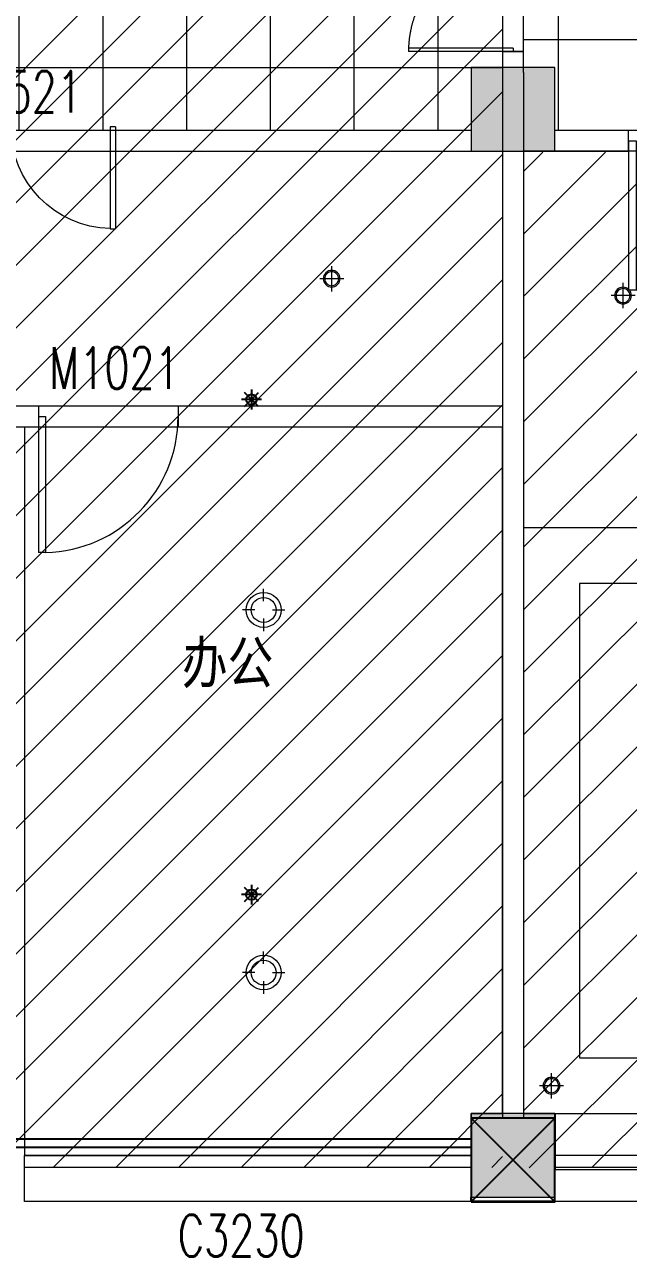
# Model space of a CAD drawing. Header units: millimetres. Extents: x 33621 to 401573, y -91663 to 133135.
# Drawn here: x 229357 to 233682, y 41722 to 50554 of the extents above; entities that cross this region are included whole.
import ezdxf
from ezdxf.enums import TextEntityAlignment as Align

# ---------------------------------------------------------------- set-up
doc = ezdxf.new("R2010")
doc.units = ezdxf.units.MM
doc.header["$LTSCALE"] = 10
doc.linetypes.add('DOTE', pattern=[2.42, 2, -0.2, 0.02, -0.2])
doc.linetypes.add('HIDDEN', pattern=[0.375, 0.25, -0.125, 0, 0])
doc.layers.get('0').update_dxf_attribs({"color": 253})
for name, color, linetype in [('3', 253, 'Continuous'), ('EQUIP_喷头', 253, 'Continuous'), ('PROMPT', 253, 'Continuous'), ('SURFACE', 253, 'Continuous'), ('WINDOW_TEXT', 253, 'Continuous')]:
    doc.layers.add(name, color=color, linetype=linetype)
for name, color, linetype, lineweight in [('COLUMN', 253, 'Continuous', 0), ('DOOR【门】', 253, 'Continuous', 0), ('DS-4BS-FINISH【墙完成线】', 253, 'Continuous', 0), ('FC-FLOOR【地材分格】', 253, 'Continuous', 0), ('FF-Door【门】', 253, 'Continuous', 0), ('PUB_HATCH', 253, 'Continuous', 0), ('RC-FIN【天花轮廓线】', 253, 'Continuous', 0), ('RC-LIGHT【天花灯具】', 253, 'Continuous', 0), ('RC-STR【天花细线】', 253, 'Continuous', 0), ('RC-Text【天花文字】', 253, 'Continuous', 0), ('TXT【平面空间文字】', 253, 'Continuous', 0), ('WALL', 253, 'Continuous', 0), ('Wall【墙体】', 253, 'Continuous', 0), ('WINDOW', 253, 'Continuous', 0), ('Xline【辅助线】', 253, 'Continuous', 0)]:
    doc.layers.add(name, color=color, linetype=linetype, lineweight=lineweight)
doc.styles.add('_TCH_WINDOW', font='SIMPLEX', dxfattribs={"bigfont": 'GBCBIG'})
doc.styles.add('文字', font='')
doc.styles.get('文字').set_extended_font_data('SimSun')

# ---------------------------------------------------------------- blocks, each defined once
blk = doc.blocks.new('$DorLib2D$00000001')
for p, q in [((0.45, 0.975), (0.5, 0.975)), ((0.45, 0), (0.45, 0.975)), ((0.5, 0), (0.5, 0.975)), ((0.5, 0), (0.45, 0))]:
    blk.add_line(p, q)
at = {"lineweight": 13}
blk.add_arc((0.475, 0), 0.975, 91.46928, 180, dxfattribs=at)
blk = doc.blocks.new('DOOR_D02')
at = {"layer": 'FF-Door【门】'}
for p, q in [((-0.4842, 0.4998), (-0.5, 0.4998)), ((-0.5, 0), (-0.5, 0.4998)), ((-0.4842, 0), (-0.4842, 0.5)), ((0.4842, 0), (0.4842, 0.5)), ((0.4842, 0.4998), (0.5, 0.4998)), ((0.5, 0), (0.5, 0.4998)), ((-0.4842, 0), (-0.5, 0)), ((0.4842, 0), (0.5, 0))]:
    blk.add_line(p, q, dxfattribs=at)
at = {"layer": 'FF-Door【门】', "color": 8, "linetype": 'HIDDEN', "ltscale": 15}
for centre, start, end in [((-0.5, 0), 0, 90), ((0.4995, 0), 90, 180)]:
    blk.add_arc(centre, 0.4998, start, end, dxfattribs=at)
blk = doc.blocks.new('$WINLIB2D$00000004')
for p, q in [((-0.5, 0.5), (0.5, 0.5)), ((-0.5, 0.5), (-0.5, -0.5)), ((0.5, -0.5), (0.5, 0.5)), ((-0.5, 0.2406), (0.5, 0.2406)), ((-0.5, -0.5), (0.5, -0.5))]:
    blk.add_line(p, q)
blk = doc.blocks.new('$DorLib2D$00000002')
for p, q in [((-0.5, 0), (-0.5, 0.4875)), ((-0.475, 0.4875), (-0.5, 0.4875)), ((-0.475, 0), (-0.475, 0.4875)), ((0.475, 0), (0.475, 0.4875)), ((0.475, 0.4875), (0.5, 0.4875)), ((0.5, 0), (0.5, 0.4875)), ((-0.5, 0), (-0.475, 0)), ((0.5, 0), (0.475, 0))]:
    blk.add_line(p, q)
at = {"lineweight": 13}
for centre, start, end in [((-0.4875, 0), 0, 88.53072), ((0.4875, 0), 91.46928, 180)]:
    blk.add_arc(centre, 0.4875, start, end, dxfattribs=at)
blk = doc.blocks.new('$TwtSys$00000125')
at = {"color": 9}
for p, q in [((0.57, 0), (-0.57, 0)), ((0.403, -0.403), (-0.403, 0.403)), ((-0.403, -0.403), (0.403, 0.403)), ((0, 0.57), (0, -0.57))]:
    blk.add_line(p, q, dxfattribs=at)
at = {"color": 8}
blk.add_circle((0, 0), 0.3, dxfattribs=at)
blk = doc.blocks.new('圆形筒灯')
at = {"color": 251, "linetype": 'DOTE', "ltscale": 43.504693}
blk.add_line((0, 90.6), (0, -90.6), dxfattribs=at)
at = {"color": 251, "linetype": 'DOTE', "ltscale": 41.297046}
blk.add_line((86, 0), (-86, 0), dxfattribs=at)
blk.add_ellipse((0, 0), major_axis=(-42.4, 42.4), ratio=1, start_param=2.355868237233172, end_param=8.639053544412757)
at = {"color": 251}
blk.add_ellipse((0, 0), major_axis=(35.4, 35.4), ratio=1, start_param=5.49871431692557, end_param=11.78189962410516, dxfattribs=at)
blk = doc.blocks.new('天花吸顶灯')
at = {"color": 8}
for p, q in [((0, 62.6), (0, 151.6)), ((-62.6, 0), (-151.6, 0)), ((62.6, 0), (151.6, 0)), ((0, -62.6), (0, -151.6))]:
    blk.add_line(p, q, dxfattribs=at)
at = {"color": 0}
blk.add_circle((0, 0), 125, dxfattribs=at)
at = {"color": 8}
blk.add_circle((0, 0), 89.3, dxfattribs=at)
blk = doc.blocks.new('ZL_1210210199')
at = {"layer": 'RC-FIN【天花轮廓线】', "color": 8}
blk.add_lwpolyline([(-243, -1756.2), (-1668, -1756.2)], dxfattribs=at)
blk.add_lwpolyline([(-1268, -5556.2), (1382, -5556.2), (1382, -2156.2), (-1268, -2156.2)], close=True, dxfattribs=at)
at = {"layer": 'RC-LIGHT【天花灯具】', "xscale": -1, "rotation": 180}
for p in [(-955.5, -90.6), (1582, -1956.2), (1582, -3222.8), (1582, -4489.5), (-1468, -5756.2), (57, -5756.2), (1582, -5756.2)]:
    blk.add_blockref('圆形筒灯', p, dxfattribs=at)
at = {"layer": 'RC-LIGHT【天花灯具】'}
blk.add_blockref('天花吸顶灯', (57, -3856.2), dxfattribs=at)

msp = doc.modelspace()

# ---------------------------------------------------------------- hatches: boundary and pattern name
at = {"layer": 'FC-FLOOR【地材分格】'}
h = msp.add_hatch(dxfattribs=at)
h.set_pattern_fill('_USER', color=256, scale=800, double=1, pattern_type=0)
h.set_pattern_definition([(0, (243581.7, 52045.3), (0, 800), []), (90, (243581.7, 52045.3), (-800, 5e-14), [])])
h.paths.add_polyline_path([(261356.7, 52046.4), (261356.7, 49795.3), (254756.7, 49795.3), (254756.7, 50245.3), (254156.7, 50245.3), (254156.7, 49795.3), (247556.7, 49795.3), (247556.7, 50245.3), (246956.7, 50245.3), (246956.7, 49795.3), (240356.7, 49795.3), (240356.7, 50245.3), (239756.7, 50245.3), (239756.7, 49795.3), (233156.7, 49795.3), (233156.7, 50245.3), (232931.7, 50245.3), (232931.7, 52045.3), (240356.7, 52045.3), (240356.7, 58345.3), (243581.7, 58345.3), (243581.7, 52045.3)])
at = {"layer": 'PUB_HATCH'}
for points in [[(232556.7, 49645.3), (233156.7, 49645.3), (233156.7, 50245.3), (232556.7, 50245.3)], [(232556.7, 42145.3), (233156.7, 42145.3), (233156.7, 42745.3), (232556.7, 42745.3)]]:
    msp.add_hatch(color=256, dxfattribs=at).paths.add_polyline_path(points)
at = {"layer": 'RC-STR【天花细线】'}
h = msp.add_hatch(dxfattribs=at)
h.set_pattern_fill('_USER', color=8, scale=600, double=1, pattern_type=0)
h.set_pattern_definition([(0, (211318.06, 52045.26), (0, 600), []), (90, (211318.06, 52045.26), (-600, 4e-14), [])])
h.paths.add_polyline_path([(211556.7, 58345.3), (218156.7, 58345.3), (218156.7, 52045.3), (232781.7, 52045.3), (232781.7, 50245.3), (232556.7, 50245.3), (232556.7, 49795.3), (225956.7, 49795.3), (225956.7, 50245.3), (225356.7, 50245.3), (225356.7, 49795.3), (218756.7, 49795.3), (218756.7, 50245.3), (218156.7, 50245.3), (218156.7, 49795.3), (211556.7, 49795.3), (211556.7, 50245.3), (210956.7, 50245.3), (210956.7, 49795.3), (204356.7, 49795.3), (204356.7, 50245.3), (203756.7, 50245.3), (203756.7, 49795.3), (197156.7, 49795.3), (197156.7, 50245.3), (196556.7, 50245.3), (196556.7, 49795.3), (189956.7, 49795.3), (189956.7, 50245.3), (189356.7, 50245.3), (189356.7, 49795.3), (182756.7, 49795.3), (182756.7, 50245.3), (182156.7, 50245.3), (182156.7, 49795.3), (175556.7, 49795.3), (175556.7, 50245.3), (174956.7, 50245.3), (174956.7, 49795.3), (168356.7, 49795.3), (168356.7, 52045.3), (211318.1, 52045.3), (211318.1, 58045.3), (211556.7, 58045.3)])
at = {"layer": 'Xline【辅助线】'}
h = msp.add_hatch(dxfattribs=at)
h.set_pattern_fill('ANSI31', color=256, scale=100)
h.set_pattern_definition([(45, (-172004.77, 84868.52), (-224.5064, 224.5064), [])])
h.paths.add_polyline_path([(232781.7, 58302.5), (211556.7, 58388.1), (211556.7, 58045.3), (211318.1, 58045.3), (211318.1, 52027.4), (168356.7, 52063.2), (168356.7, 49645.3), (167956.7, 49645.3), (167956.7, 42359.7), (232781.7, 42359.7)])
h = msp.add_hatch(dxfattribs=at)
h.set_pattern_fill('ANSI31', color=256, scale=100)
h.set_pattern_definition([(45, (216356.85, 42355.58), (-224.5064, 224.5064), [])])
h.paths.add_polyline_path([(236396.7, 47045), (235346.7, 47045), (235346.8, 49637.9), (232931.7, 49637.9), (232931.7, 42355.6), (236396.7, 42370.6)])

# ---------------------------------------------------------------- linework, layer by layer
at = {"layer": '3'}
for points in [[(225956.7, 42565.3), (232556.7, 42565.3)], [(225956.7, 42505.3), (232556.7, 42505.3)]]:
    msp.add_lwpolyline(points, dxfattribs=at)
at = {"layer": 'COLUMN'}
for p, q in [((233156.7, 50245.3), (232556.7, 50245.3)), ((232556.7, 50245.3), (232556.7, 49645.3)), ((233156.7, 49645.3), (233156.7, 50245.3)), ((232556.7, 49645.3), (233156.7, 49645.3)), ((233156.7, 42745.3), (232556.7, 42745.3)), ((232556.7, 42745.3), (232556.7, 42445.3)), ((233156.7, 42445.3), (233156.7, 42745.3)), ((232556.7, 42145.3), (233156.7, 42145.3))]:
    msp.add_line(p, q, dxfattribs=at)
at = {"layer": 'DS-4BS-FINISH【墙完成线】'}
for points in [[(211556.7, 58345.3), (218156.7, 58345.3), (218156.7, 52045.3), (232781.7, 52045.3), (232781.7, 50245.3), (232556.7, 50245.3), (232556.7, 49795.3), (225956.7, 49795.3), (225956.7, 50245.3), (225356.7, 50245.3), (225356.7, 49795.3), (218756.7, 49795.3), (218756.7, 50245.3), (218156.7, 50245.3), (218156.7, 49795.3), (211556.7, 49795.3)], [(261356.7, 52046.4), (261356.7, 49795.3), (254756.7, 49795.3), (254756.7, 50245.3), (254156.7, 50245.3), (254156.7, 49795.3), (247556.7, 49795.3), (247556.7, 50245.3), (246956.7, 50245.3), (246956.7, 49795.3), (240356.7, 49795.3), (240356.7, 50245.3), (239756.7, 50245.3), (239756.7, 49795.3), (233156.7, 49795.3), (233156.7, 50245.3), (232931.7, 50245.3), (232931.7, 52045.3), (240356.7, 52045.3), (240356.7, 58345.3), (243581.7, 58345.3), (243581.7, 52045.3), (261356.7, 52046.4)], [(235346.8, 49645.3), (232931.8, 49646.4), (232931.8, 42746.4), (233156.8, 42745.3), (233156.8, 42345.3), (236356.8, 42345.3), (236356.8, 42445.3), (236381.8, 42445.3), (236381.8, 47045), (235346.8, 47045), (235346.8, 49645.3)], [(232781.7, 47668.1), (229356.7, 47668.1), (229356.7, 42445.3), (232556.7, 42445.3), (232556.7, 42745.3), (232781.7, 42745.3), (232781.7, 47668.1)]]:
    msp.add_lwpolyline(points, dxfattribs=at)
msp.add_lwpolyline([(225731.7, 49645.3), (232781.7, 49645.3), (232781.7, 47818.1), (225731.7, 47818.1)], close=True, dxfattribs=at)
at = {"layer": 'PROMPT'}
for p, q in [((232556.7, 42711.4), (233156.7, 42111.4)), ((232556.7, 42111.4), (233156.7, 42711.4)), ((232556.7, 42711.4), (233156.7, 42111.4))]:
    msp.add_line(p, q, dxfattribs=at)
msp.add_lwpolyline([(232556.7, 42111.4), (233156.7, 42111.4), (233156.7, 42711.4), (232556.7, 42711.4)], close=True, dxfattribs=at)
at = {"layer": 'RC-FIN【天花轮廓线】'}
msp.add_lwpolyline([(232931.7, 51861.2), (232781.7, 51861.2), (232781.7, 50361.2), (232931.7, 50361.2)], close=True, dxfattribs=at)
at = {"layer": 'RC-FIN【天花轮廓线】', "color": 8}
msp.add_lwpolyline([(233156.8, 42745.3), (236381.8, 42745.3)], dxfattribs=at)
at = {"layer": 'SURFACE'}
for p, q in [((232556.7, 42115.3), (232556.7, 42145.3)), ((233156.7, 42115.3), (233156.7, 42145.3)), ((232856.7, 42115.3), (232556.7, 42115.3)), ((233156.7, 42115.3), (232856.7, 42115.3))]:
    msp.add_line(p, q, dxfattribs=at)
at = {"layer": 'WALL', "color": 9}
for p, q in [((232931.7, 50361.2), (232781.7, 50361.2)), ((232781.7, 50361.2), (232781.7, 50211.4)), ((232931.7, 50211.4), (232931.7, 50361.2)), ((232781.7, 50211.4), (232781.7, 42711.4)), ((232931.7, 50211.4), (232931.7, 42711.4)), ((233682.3, 49795.3), (233156.7, 49795.3)), ((233682.3, 49645.3), (233682.3, 49795.3)), ((233682.3, 49645.3), (233682.3, 49795.3)), ((233682.3, 49795.3), (233682.3, 49795.3)), ((233682.3, 49645.3), (233682.3, 49795.3)), ((233682.3, 49645.3), (233682.3, 49795.3)), ((233156.7, 49645.3), (233682.3, 49645.3)), ((229456.7, 47818.1), (229056.7, 47818.1)), ((229456.7, 47818.1), (229456.7, 47668.1)), ((232781.7, 47818.1), (230456.7, 47818.1)), ((230456.7, 47818.1), (230456.7, 47668.1)), ((229456.7, 47668.1), (229056.7, 47668.1)), ((232781.7, 47668.1), (230456.7, 47668.1))]:
    msp.add_line(p, q, dxfattribs=at)
at = {"layer": 'Wall【墙体】', "color": 9}
for p, q in [((232556.7, 49795.3), (230006.7, 49795.3)), ((230006.7, 49795.3), (230006.7, 49645.3)), ((230006.7, 49645.3), (232556.7, 49645.3))]:
    msp.add_line(p, q, dxfattribs=at)

# ---------------------------------------------------------------- block references
at = {"layer": 'DOOR【门】'}
ref = msp.add_blockref('DOOR_D02', (232856.7, 51111.2), dxfattribs=dict(at, xscale=1500, yscale=1500, zscale=1500, rotation=89.99999999895059))
ref.add_attrib('A', 'FM1522甲', dxfattribs={"layer": 'TXT【平面空间文字】', "height": 225, "rotation": 90, "style": '文字', "width": 0.8}).set_placement((232969.2, 51111.2), align=Align.MIDDLE)
ref = msp.add_blockref('$DorLib2D$00000001', (234232.3, 49721.4), dxfattribs=dict(at, xscale=-1100, yscale=-1100, zscale=-1100))
ref.add_attrib('A', 'M1122', (233782.3, 50071.7), dxfattribs={"layer": 'WINDOW_TEXT', "height": 297.5, "style": '_TCH_WINDOW', "width": 0.705882})
ref = msp.add_blockref('$DorLib2D$00000002', (229256.7, 49821.8), dxfattribs=dict(at, xscale=1500, yscale=-1500, zscale=1500))
ref.add_attrib('A', 'M1521', (228831.7, 49923.1), dxfattribs={"layer": 'WINDOW_TEXT', "height": 297.5, "style": '_TCH_WINDOW', "width": 0.705882})
ref = msp.add_blockref('$DorLib2D$00000001', (229956.7, 47743.1), dxfattribs=dict(at, xscale=1000, yscale=1000, zscale=-1000, rotation=180))
ref.add_attrib('A', 'M1021', (229531.7, 47942.6), dxfattribs={"layer": 'WINDOW_TEXT', "height": 297.5, "style": '_TCH_WINDOW', "width": 0.705882})
at = {"layer": 'EQUIP_喷头', "xscale": 125, "yscale": 125, "zscale": 125}
for p in [(230981.7, 47865.3), (230981.7, 44315.3)]:
    msp.add_blockref('$TwtSys$00000125', p, dxfattribs=at)
at = {"layer": 'RC-LIGHT【天花灯具】', "xscale": -1, "rotation": 180}
msp.add_blockref('圆形筒灯', (231556.7, 48731.7), dxfattribs=at)
at = {"layer": 'RC-LIGHT【天花灯具】'}
for name, p in [('ZL_1210210199', (234599.8, 48701.4)), ('天花吸顶灯', (231069.2, 46356.7)), ('天花吸顶灯', (231069.2, 43756.7))]:
    msp.add_blockref(name, p, dxfattribs=at)
at = {"layer": 'WINDOW'}
ref = msp.add_blockref('$WINLIB2D$00000004', (230956.7, 42280.3), dxfattribs=dict(at, xscale=3200, yscale=-330, zscale=3200, rotation=180))
ref.add_attrib('A', 'C3230', (230453.9, 41721.5), dxfattribs={"layer": 'WINDOW_TEXT', "height": 297.5, "style": '_TCH_WINDOW', "width": 0.705882})
ref = msp.add_blockref('$WINLIB2D$00000004', (234756.7, 42280.3), dxfattribs=dict(at, xscale=3200, yscale=-330, zscale=3200, rotation=180))
ref.add_attrib('A', 'C3230', (234162.2, 41721.5), dxfattribs={"layer": 'WINDOW_TEXT', "height": 297.5, "style": '_TCH_WINDOW', "width": 0.705882})

# ---------------------------------------------------------------- texts
at = {"layer": 'RC-Text【天花文字】', "style": '文字', "width": 0.8}
msp.add_text('办公', height=300, dxfattribs=at).set_placement((230483.6, 45829.8))

doc.saveas('drawing.dxf')
